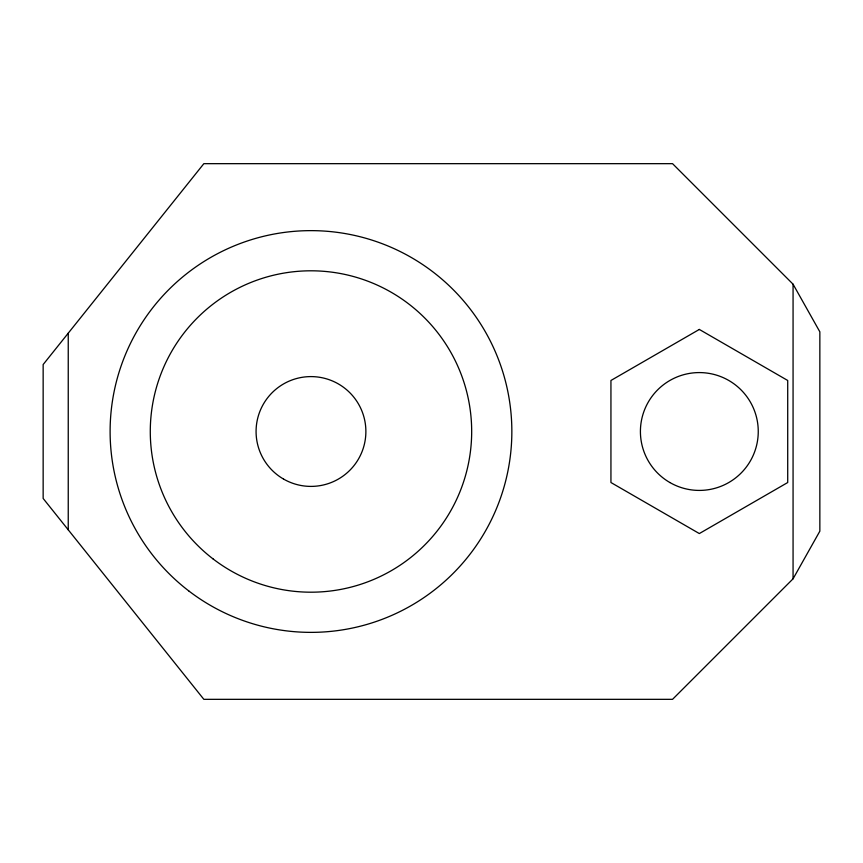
<?xml version="1.0" encoding="UTF-8"?>
<svg xmlns="http://www.w3.org/2000/svg" width="863" height="863" viewBox="0 0 863 863"><rect width="100%" height="100%" fill="white"/><g stroke="black" fill="none" stroke-linecap="round" stroke-linejoin="round"><path stroke-width="1.29" d="M793.065 578.803L819.85 531.166L819.85 331.834L793.065 284.197L672.547 163.668L203.851 163.668L43.15 364.542L43.15 498.458L203.851 699.332L672.547 699.332L793.065 578.803L793.065 284.197M68.242 333.172L68.242 529.828M699.332 329.439L610.939 380.475L610.939 482.525L699.332 533.561L787.714 482.525L787.714 380.475L699.332 329.439M669.871 482.525A58.921 58.921 0 0 0 758.253 431.5A58.921 58.921 0 0 0 669.871 380.475A58.921 58.921 0 0 0 669.871 482.525M283.528 479.051A54.908 54.908 0 0 0 365.88 431.5A54.908 54.908 0 0 0 283.528 383.949A54.908 54.908 0 0 0 283.528 479.051M188.695 590.864A200.874 200.874 0 0 0 510.13 457.714A200.874 200.874 0 0 0 234.11 245.923A200.874 200.874 0 0 0 188.695 590.864M213.15 558.987A160.701 160.701 0 0 0 470.303 452.471A160.701 160.701 0 0 0 249.483 283.032A160.701 160.701 0 0 0 213.15 558.987"/></g></svg>
